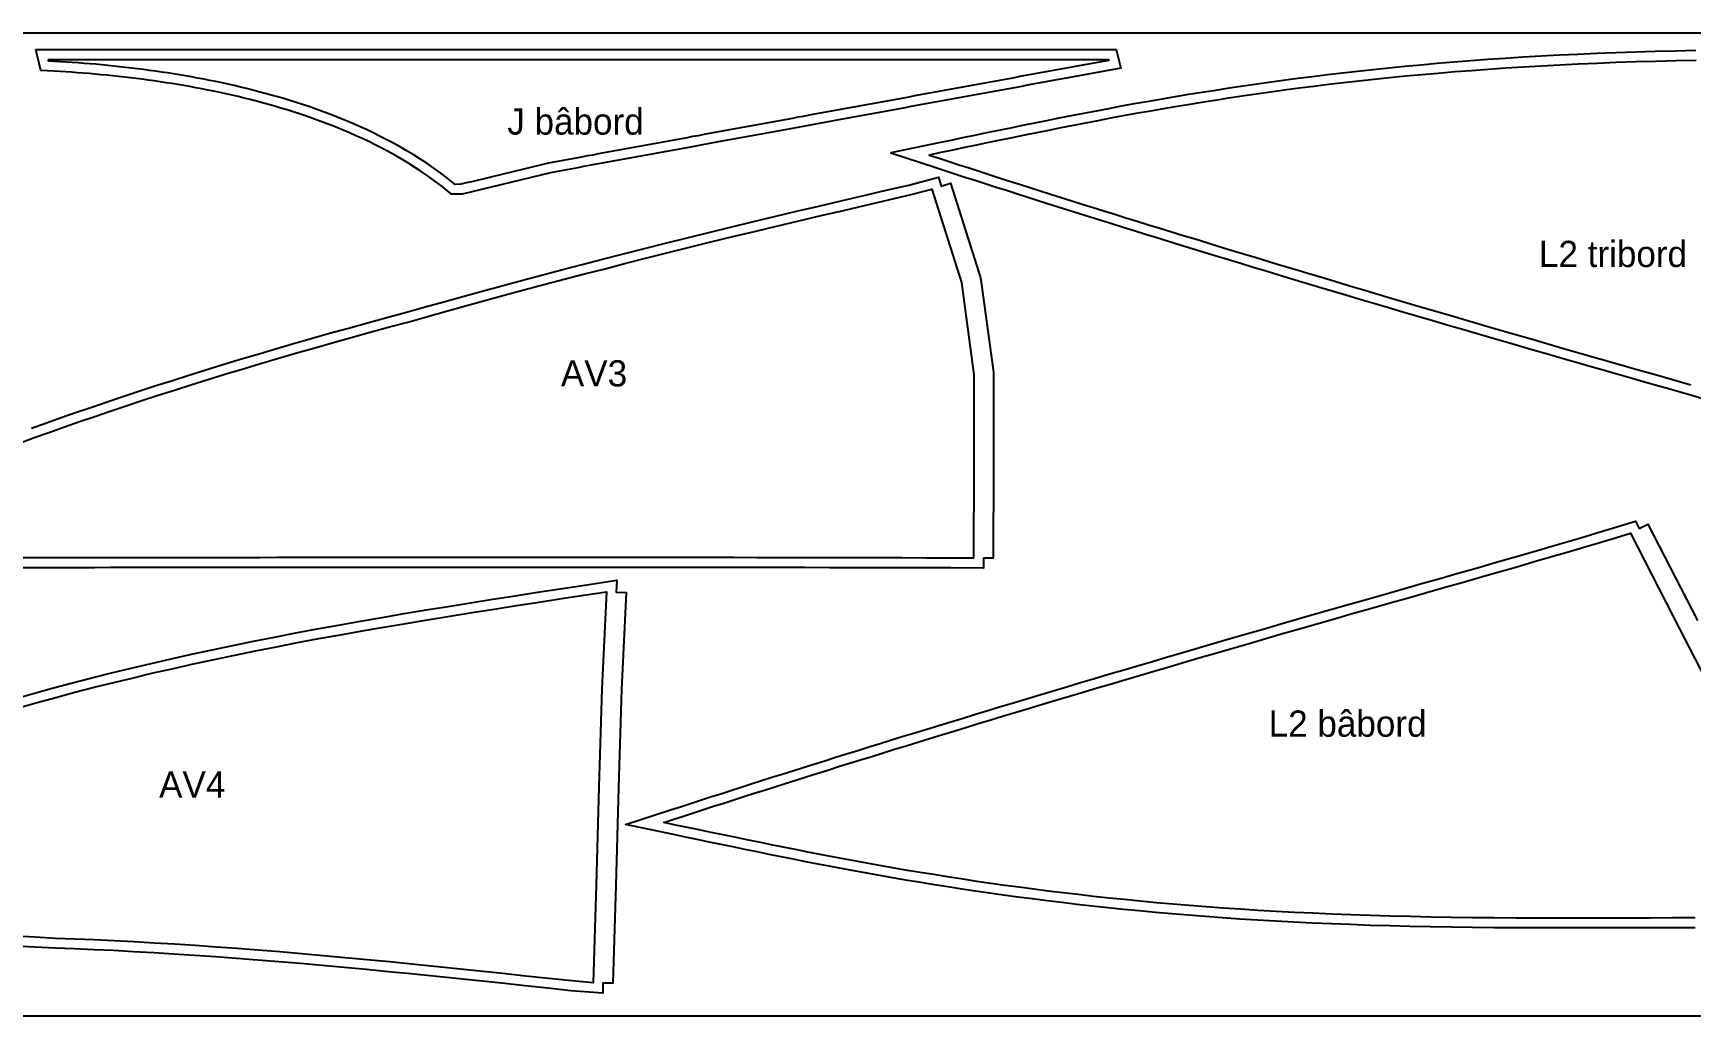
# Model space of a CAD drawing. Header units: millimetres. Extents: x 0 to 12611, y 0 to 1500.
# Drawn here: x 6426 to 8956, y 0 to 1500 of the extents above; entities that cross this region are included whole.
import ezdxf
from ezdxf.enums import TextEntityAlignment as Align

# ---------------------------------------------------------------- set-up
doc = ezdxf.new("R2010")
doc.units = ezdxf.units.MM
for name, color, linetype in [('COUTURE', 5, 'Continuous'), ('DECOUPE', 1, 'Continuous'), ('LAIZE', 8, 'Continuous'), ('REPERES', 3, 'Continuous')]:
    doc.layers.add(name, color=color, linetype=linetype)

msp = doc.modelspace()

# ---------------------------------------------------------------- linework, layer by layer
at = {"layer": 'COUTURE'}
msp.add_lwpolyline([(6449, 1460), (6457.9, 1460), (6466.7, 1460), (6475.6, 1460), (6484.4, 1460), (6493.2, 1460), (6502.1, 1460), (6510.9, 1460), (6519.8, 1460), (6528.6, 1460), (6537.4, 1460), (6546.3, 1460), (6555.1, 1460), (6564, 1460), (6572.8, 1460), (6581.7, 1460), (6590.5, 1460), (6599.3, 1460), (6608.2, 1460), (6617, 1460), (6625.9, 1460), (6634.7, 1460), (6643.5, 1460), (6652.4, 1460), (6661.2, 1460), (6670.1, 1460), (6678.9, 1460), (6687.7, 1460), (6696.6, 1460), (6705.4, 1460), (6714.3, 1460), (6723.1, 1460), (6731.9, 1460), (6740.8, 1460), (6749.6, 1460), (6758.5, 1460), (6767.3, 1460), (6776.2, 1460), (6785, 1460), (6793.8, 1460), (6802.7, 1460), (6811.5, 1460), (6820.4, 1460), (6829.2, 1460), (6838, 1460), (6846.9, 1460), (6855.7, 1460), (6864.6, 1460), (6873.4, 1460), (6882.2, 1460), (6891.1, 1460), (6899.9, 1460), (6908.8, 1460), (6917.6, 1460), (6926.4, 1460), (6935.3, 1460), (6944.1, 1460), (6953, 1460), (6961.8, 1460), (6970.7, 1460), (6979.5, 1460), (6988.3, 1460), (6997.2, 1460), (7006, 1460), (7014.9, 1460), (7023.7, 1460), (7032.5, 1460), (7041.4, 1460), (7050.2, 1460), (7059.1, 1460), (7067.9, 1460), (7076.7, 1460), (7085.6, 1460), (7094.4, 1460), (7103.3, 1460), (7112.1, 1460), (7120.9, 1460), (7129.8, 1460), (7138.6, 1460), (7147.5, 1460), (7156.3, 1460), (7165.2, 1460), (7174, 1460), (7182.8, 1460), (7191.7, 1460), (7200.5, 1460), (7209.4, 1460), (7218.2, 1460), (7227, 1460), (7235.9, 1460), (7244.7, 1460), (7253.6, 1460), (7262.4, 1460), (7271.2, 1460), (7280.1, 1460), (7288.9, 1460), (7297.8, 1460), (7306.6, 1460), (7315.4, 1460), (7324.3, 1460), (7333.1, 1460), (7342, 1460), (7350.8, 1460), (7359.7, 1460), (7368.5, 1460), (7377.3, 1460), (7386.2, 1460), (7395, 1460), (7403.9, 1460), (7412.7, 1460), (7421.5, 1460), (7430.4, 1460), (7439.2, 1460), (7448.1, 1460), (7456.9, 1460), (7465.7, 1460), (7474.6, 1460), (7483.4, 1460), (7492.3, 1460), (7501.1, 1460), (7509.9, 1460), (7518.8, 1460), (7527.6, 1460), (7536.5, 1460), (7545.3, 1460), (7554.2, 1460), (7563, 1460), (7571.8, 1460), (7580.7, 1460), (7589.5, 1460), (7598.4, 1460), (7607.2, 1460), (7616, 1460), (7624.9, 1460), (7633.7, 1460), (7642.6, 1460), (7651.4, 1460), (7660.2, 1460), (7669.1, 1460), (7677.9, 1460), (7686.8, 1460), (7695.6, 1460), (7704.4, 1460), (7713.3, 1460), (7722.1, 1460), (7731, 1460), (7739.8, 1460), (7748.7, 1460), (7757.5, 1460), (7766.3, 1460), (7775.2, 1460), (7784, 1460), (7792.9, 1460), (7801.7, 1460), (7810.5, 1460), (7819.4, 1460), (7828.2, 1460), (7837.1, 1460), (7845.9, 1460), (7854.7, 1460), (7863.6, 1460), (7872.4, 1460), (7881.3, 1460), (7890.1, 1460), (7898.9, 1460), (7907.8, 1460), (7916.6, 1460), (7925.5, 1460), (7934.3, 1460), (7943.2, 1460), (7952, 1460), (7960.8, 1460), (7969.7, 1460), (7978.5, 1460), (7987.4, 1460), (7996.2, 1460), (8005, 1460), (8013.9, 1460), (8022.7, 1460), (8031.6, 1460), (8040.4, 1460), (8049.2, 1460), (8058.1, 1460), (8066.9, 1460), (8067.3, 1458.4), (8058.8, 1456.9), (8050.4, 1455.3), (8041.9, 1453.8), (8033.4, 1452.2), (8025, 1450.7), (8016.5, 1449.1), (8008, 1447.6), (7999.6, 1446), (7991.1, 1444.5), (7982.6, 1442.9), (7974.2, 1441.4), (7965.7, 1439.8), (7957.2, 1438.3), (7948.8, 1436.7), (7940.3, 1435.2), (7931.8, 1433.6), (7923.4, 1432), (7914.9, 1430.5), (7906.4, 1428.9), (7898, 1427.4), (7889.5, 1425.8), (7881, 1424.3), (7872.6, 1422.7), (7864.1, 1421.2), (7855.6, 1419.6), (7847.2, 1418.1), (7838.7, 1416.5), (7830.2, 1415), (7821.8, 1413.4), (7813.3, 1411.9), (7804.8, 1410.3), (7796.4, 1408.8), (7787.9, 1407.2), (7779.4, 1405.6), (7771, 1404.1), (7762.5, 1402.5), (7754, 1401), (7745.6, 1399.4), (7737.1, 1397.9), (7728.6, 1396.3), (7720.2, 1394.8), (7711.7, 1393.2), (7703.2, 1391.7), (7694.7, 1390.1), (7686.3, 1388.6), (7677.8, 1387), (7669.3, 1385.5), (7660.9, 1383.9), (7652.4, 1382.4), (7643.9, 1380.8), (7635.5, 1379.2), (7627, 1377.7), (7618.5, 1376.1), (7610.1, 1374.6), (7601.6, 1373), (7593.1, 1371.5), (7584.7, 1369.9), (7576.2, 1368.4), (7567.7, 1366.8), (7559.3, 1365.3), (7550.8, 1363.7), (7542.3, 1362.2), (7533.9, 1360.6), (7525.4, 1359.1), (7516.9, 1357.5), (7508.5, 1356), (7500, 1354.4), (7491.5, 1352.9), (7483.1, 1351.3), (7474.6, 1349.7), (7466.1, 1348.2), (7457.7, 1346.6), (7449.2, 1345.1), (7440.7, 1343.5), (7432.3, 1342), (7423.8, 1340.4), (7415.3, 1338.9), (7406.9, 1337.3), (7398.4, 1335.8), (7389.9, 1334.2), (7381.5, 1332.7), (7373, 1331.1), (7364.5, 1329.6), (7356.1, 1328), (7347.6, 1326.5), (7339.1, 1324.9), (7330.7, 1323.3), (7322.2, 1321.8), (7313.7, 1320.2), (7305.3, 1318.7), (7296.8, 1317.1), (7288.3, 1315.6), (7279.9, 1314), (7271.4, 1312.5), (7262.9, 1310.9), (7254.5, 1309.4), (7246, 1307.8), (7237.5, 1306.3), (7229.1, 1304.7), (7220.6, 1303.2), (7212.2, 1301.5), (7203.8, 1299.4), (7195.4, 1297.4), (7187.1, 1295.4), (7178.7, 1293.4), (7170.4, 1291.4), (7162, 1289.4), (7153.7, 1287.4), (7145.3, 1285.4), (7137, 1283.4), (7128.6, 1281.3), (7120.2, 1279.3), (7111.9, 1277.3), (7103.5, 1275.3), (7095.2, 1273.3), (7086.8, 1271.3), (7078.5, 1269.3), (7069.7, 1269.1), (7058.7, 1278), (7047.8, 1286.3), (7037.1, 1294), (7026.5, 1301.3), (7016, 1308.2), (7005.6, 1314.8), (6995.3, 1321), (6985, 1326.9), (6974.8, 1332.5), (6964.7, 1337.9), (6954.6, 1343), (6944.6, 1348), (6934.6, 1352.7), (6924.7, 1357.2), (6914.8, 1361.6), (6904.9, 1365.7), (6895.1, 1369.8), (6885.4, 1373.6), (6875.6, 1377.4), (6865.9, 1381), (6856.2, 1384.4), (6846.6, 1387.8), (6837, 1391), (6827.4, 1394.1), (6817.8, 1397.1), (6808.3, 1400), (6798.8, 1402.8), (6789.3, 1405.5), (6779.8, 1408.1), (6770.4, 1410.6), (6760.9, 1413.1), (6751.5, 1415.4), (6742.1, 1417.7), (6732.8, 1419.9), (6723.4, 1422), (6714.1, 1424), (6704.8, 1426), (6695.5, 1427.9), (6686.2, 1429.7), (6676.9, 1431.4), (6667.7, 1433.1), (6658.5, 1434.7), (6649.2, 1436.3), (6640, 1437.8), (6630.9, 1439.3), (6621.7, 1440.6), (6612.5, 1442), (6603.4, 1443.2), (6594.2, 1444.5), (6585.1, 1445.6), (6576, 1446.7), (6566.9, 1447.8), (6557.8, 1448.8), (6548.8, 1449.8), (6539.7, 1450.7), (6530.6, 1451.6), (6521.6, 1452.4), (6512.6, 1453.2), (6503.6, 1453.9), (6494.6, 1454.6), (6485.6, 1455.2), (6476.6, 1455.8), (6467.6, 1456.4), (6458.6, 1456.9), (6449.7, 1457.3)], close=True, dxfattribs=at)
for points in [[(8963.8, 1458.4), (8932.6, 1457.7), (8901.9, 1456.9), (8871.7, 1456), (8842, 1455), (8812.7, 1453.8), (8784, 1452.6), (8755.7, 1451.2), (8727.9, 1449.7), (8700.5, 1448.1), (8673.6, 1446.4), (8647.1, 1444.6), (8621, 1442.7), (8595.3, 1440.7), (8570, 1438.6), (8545, 1436.4), (8520.5, 1434.1), (8496.3, 1431.7), (8472.4, 1429.3), (8448.9, 1426.7), (8425.7, 1424.1), (8402.7, 1421.4), (8380.1, 1418.7), (8357.8, 1415.8), (8335.8, 1412.9), (8314, 1409.9), (8292.5, 1406.9), (8271.2, 1403.8), (8250.1, 1400.6), (8229.3, 1397.4), (8208.7, 1394.2), (8188.3, 1390.8), (8168.1, 1387.5), (8148.1, 1384.1), (8128.3, 1380.6), (8108.7, 1377.1), (8089.2, 1373.6), (8070, 1370), (8050.8, 1366.4), (8031.8, 1362.7), (8013, 1359.1), (7994.2, 1355.4), (7975.6, 1351.6), (7957, 1347.9), (7938.6, 1344.2), (7920.2, 1340.4), (7901.9, 1336.6), (7883.7, 1332.9), (7865.5, 1329.1), (7847.4, 1325.3), (7829.3, 1321.5), (7811.2, 1317.8), (7793.2, 1314), (7808.4, 1309.1), (7823.6, 1304.1), (7838.8, 1299.1), (7854.1, 1294.2), (7869.4, 1289.2), (7884.8, 1284.3), (7900.2, 1279.3), (7915.7, 1274.3), (7931.3, 1269.4), (7947, 1264.4), (7962.8, 1259.4), (7978.6, 1254.3), (7994.6, 1249.3), (8010.8, 1244.2), (8027, 1239.1), (8043.4, 1233.9), (8060, 1228.7), (8076.7, 1223.5), (8093.6, 1218.3), (8110.7, 1213), (8128, 1207.6), (8145.5, 1202.2), (8163.1, 1196.8), (8181, 1191.3), (8199, 1185.8), (8217.2, 1180.2), (8235.7, 1174.5), (8254.3, 1168.9), (8273.2, 1163.1), (8292.4, 1157.3), (8311.7, 1151.5), (8331.3, 1145.5), (8351.2, 1139.5), (8371.3, 1133.5), (8391.8, 1127.4), (8412.5, 1121.2), (8433.5, 1114.9), (8454.8, 1108.5), (8476.4, 1102.1), (8498.4, 1095.6), (8520.6, 1089), (8543.3, 1082.4), (8566.3, 1075.6), (8589.6, 1068.8), (8613.3, 1061.8), (8637.4, 1054.8), (8661.8, 1047.7), (8686.7, 1040.5), (8711.9, 1033.2), (8737.6, 1025.8), (8763.6, 1018.3), (8790, 1010.7), (8816.8, 1003), (8844, 995.2), (8871.7, 987.3), (8899.7, 979.3), (8927.8, 971.3), (8955.9, 963.3)], [(6407.6, 875), (6428.7, 883.1), (6451.1, 891.1), (6473.7, 899.1), (6496.7, 907.1), (6520, 915.1), (6543.6, 923.2), (6567.6, 931.2), (6591.8, 939.2), (6616.4, 947.2), (6641.4, 955.2), (6666.6, 963.3), (6692.3, 971.3), (6718.3, 979.3), (6744.7, 987.3), (6771.5, 995.3), (6798.6, 1003.4), (6826.1, 1011.4), (6854, 1019.4), (6882.3, 1027.4), (6911.1, 1035.5), (6940.2, 1043.5), (6969.7, 1051.5), (6999.6, 1059.5), (7027.9, 1067.6), (7056.6, 1075.6), (7085.7, 1083.7), (7115.1, 1091.8), (7144.8, 1099.9), (7174.9, 1108), (7205.4, 1116.1), (7236.1, 1124.3), (7267.2, 1132.4), (7298.7, 1140.5), (7330.4, 1148.7), (7362.5, 1156.8), (7394.8, 1165), (7427.4, 1173.2), (7460.3, 1181.3), (7493.5, 1189.4), (7526.9, 1197.4), (7560.5, 1205.4), (7594.4, 1213.5), (7628.4, 1221.5), (7662.5, 1229.5), (7696.8, 1237.6), (7731.2, 1245.6), (7765.7, 1253.6), (7797.3, 1261.9), (7842.5, 1119.2), (7861.7, 978.7), (7861.4, 838.7), (7861.2, 698.7), (7826.5, 698.7), (7789, 698.8), (7751.7, 698.9), (7714.4, 699), (7677.4, 699.1), (7640.6, 699.1), (7604, 699.2), (7567.6, 699.3), (7531.4, 699.3), (7495.6, 699.4), (7460, 699.4), (7424.8, 699.5), (7389.9, 699.5), (7355.3, 699.6), (7321.1, 699.6), (7287.2, 699.6), (7253.7, 699.6), (7220.6, 699.6), (7187.9, 699.6), (7155.6, 699.6), (7123.6, 699.6), (7092.1, 699.6), (7061, 699.6), (7030.2, 699.6), (6999.9, 699.5), (6970, 699.5), (6940.5, 699.5), (6911.3, 699.5), (6882.6, 699.4), (6854.3, 699.4), (6826.4, 699.4), (6798.9, 699.4), (6771.7, 699.3), (6744.9, 699.3), (6718.5, 699.3), (6692.5, 699.3), (6666.9, 699.3), (6641.6, 699.2), (6616.6, 699.2), (6592, 699.2), (6567.8, 699.2), (6543.8, 699.2), (6520.2, 699.1), (6496.9, 699.1), (6473.9, 699.1), (6451.2, 699.1), (6428.8, 699.1), (6407.7, 699)], [(8962.2, 149.5), (8927.6, 149.4), (8893.1, 149.3), (8858.6, 149.2), (8824.2, 149.2), (8790, 149.1), (8756, 149.1), (8722.2, 149.2), (8688.6, 149.3), (8655.4, 149.5), (8622.7, 149.8), (8590.5, 150.2), (8558.8, 150.7), (8527.6, 151.4), (8496.9, 152.2), (8466.7, 153.1), (8437, 154.1), (8407.7, 155.3), (8379, 156.5), (8350.7, 157.9), (8322.9, 159.4), (8295.5, 161), (8268.6, 162.7), (8242.1, 164.5), (8216, 166.4), (8190.3, 168.4), (8165, 170.5), (8140, 172.7), (8115.5, 175), (8091.3, 177.4), (8067.4, 179.8), (8043.9, 182.4), (8020.7, 185), (7997.7, 187.7), (7975.1, 190.5), (7952.8, 193.3), (7930.8, 196.2), (7909, 199.2), (7887.5, 202.2), (7866.2, 205.3), (7845.1, 208.5), (7824.3, 211.7), (7803.7, 215), (7783.3, 218.3), (7763.1, 221.6), (7743.1, 225.1), (7723.3, 228.5), (7703.7, 232), (7684.2, 235.6), (7665, 239.1), (7645.8, 242.7), (7626.8, 246.4), (7608, 250.1), (7589.2, 253.8), (7570.6, 257.5), (7552, 261.2), (7533.6, 264.9), (7515.2, 268.7), (7496.9, 272.5), (7478.7, 276.2), (7460.5, 280), (7442.4, 283.8), (7424.3, 287.6), (7406.2, 291.3), (7388.2, 295.1), (7403.4, 300.1), (7418.6, 305), (7433.8, 310), (7449.1, 314.9), (7464.4, 319.9), (7479.8, 324.8), (7495.2, 329.8), (7510.7, 334.8), (7526.3, 339.7), (7542, 344.7), (7557.8, 349.8), (7573.6, 354.8), (7589.6, 359.8), (7605.8, 364.9), (7622, 370), (7638.4, 375.2), (7655, 380.4), (7671.7, 385.6), (7688.6, 390.8), (7705.7, 396.1), (7723, 401.5), (7740.5, 406.9), (7758.1, 412.3), (7776, 417.8), (7794, 423.3), (7812.2, 428.9), (7830.7, 434.6), (7849.3, 440.3), (7868.2, 446), (7887.4, 451.8), (7906.7, 457.7), (7926.3, 463.6), (7946.2, 469.6), (7966.3, 475.6), (7986.8, 481.8), (8007.5, 488), (8028.5, 494.2), (8049.8, 500.6), (8071.4, 507), (8093.4, 513.5), (8115.6, 520.1), (8138.3, 526.8), (8161.3, 533.5), (8184.6, 540.4), (8208.3, 547.3), (8232.4, 554.3), (8256.8, 561.4), (8281.7, 568.6), (8306.9, 576), (8332.6, 583.4), (8358.6, 590.9), (8385, 598.5), (8411.8, 606.1), (8439, 613.9), (8466.7, 621.8), (8494.7, 629.8), (8522.8, 637.8), (8550.9, 645.8), (8578.8, 653.7), (8606.5, 661.7), (8634.1, 669.5), (8661.3, 677.4), (8688.4, 685.1), (8715, 692.8), (8741.3, 700.5), (8767, 708), (8792.2, 715.4), (8816.8, 722.7), (8840.6, 729.9), (8863.6, 737), (8939, 589.9), (9014.6, 443)], [(6403.3, 470.1), (6431.8, 478.2), (6460.6, 486.1), (6489.7, 493.9), (6519.2, 501.5), (6548.9, 508.9), (6578.9, 516.2), (6609.2, 523.4), (6639.8, 530.4), (6670.7, 537.3), (6701.9, 544.1), (6733.4, 550.7), (6765.2, 557.1), (6797.2, 563.5), (6829.5, 569.7), (6862, 575.8), (6894.8, 581.8), (6927.8, 587.7), (6961, 593.4), (6994.4, 599.1), (7027.9, 604.7), (7061.7, 610.2), (7095.6, 615.7), (7129.6, 621), (7163.7, 626.4), (7197.9, 631.7), (7232.2, 636.9), (7266.5, 642.2), (7300.9, 647.4), (7293.8, 499.1), (7289.4, 349.6), (7285, 200.1), (7280.5, 50.6), (7247.9, 53.2), (7212.7, 57), (7177.6, 60.8), (7142.6, 64.6), (7107.7, 68.3), (7072.9, 71.9), (7038.3, 75.5), (7003.9, 78.9), (6969.7, 82.3), (6935.7, 85.6), (6902, 88.7), (6868.4, 91.8), (6835.2, 94.7), (6802.2, 97.5), (6769.5, 100.1), (6737.1, 102.6), (6705, 105), (6673.3, 107.2), (6641.8, 109.2), (6610.7, 111.1), (6579.8, 112.9), (6549.4, 114.5), (6519.2, 115.9), (6489.4, 117.1), (6460, 118.2), (6429.1, 120), (6398.6, 121.6)]]:
    msp.add_lwpolyline(points, dxfattribs=at)
at = {"layer": 'DECOUPE'}
msp.add_lwpolyline([(6430, 1475), (6493.2, 1475), (6502.1, 1475), (6510.9, 1475), (6625.9, 1475), (6634.7, 1475), (6678.9, 1475), (6687.7, 1475), (6723.1, 1475), (6731.9, 1475), (6820.4, 1475), (6829.2, 1475), (6838, 1475), (6864.6, 1475), (6873.4, 1475), (6935.3, 1475), (6944.1, 1475), (7006, 1475), (7014.9, 1475), (7041.4, 1475), (7050.2, 1475), (7059.1, 1475), (7067.9, 1475), (7076.7, 1475), (7147.5, 1475), (7156.3, 1475), (7191.7, 1475), (7200.5, 1475), (7244.7, 1475), (7253.6, 1475), (7280.1, 1475), (7288.9, 1475), (7368.5, 1475), (7377.3, 1475), (7386.2, 1475), (7395, 1475), (7403.9, 1475), (7430.4, 1475), (7439.2, 1475), (7518.8, 1475), (7527.6, 1475), (7554.2, 1475), (7563, 1475), (7624.9, 1475), (7633.7, 1475), (7642.6, 1475), (7651.4, 1475), (7739.8, 1475), (7748.7, 1475), (7828.2, 1475), (7837.1, 1475), (7925.5, 1475), (7934.3, 1475), (8022.7, 1475), (8031.6, 1475), (8078.7, 1475), (8085.6, 1446.6), (8036.1, 1437.5), (8027.7, 1435.9), (8002.3, 1431.3), (7993.8, 1429.7), (7943, 1420.4), (7934.5, 1418.8), (7875.3, 1408), (7866.8, 1406.4), (7849.9, 1403.3), (7841.4, 1401.8), (7765.2, 1387.8), (7756.7, 1386.2), (7714.4, 1378.5), (7705.9, 1376.9), (7672.1, 1370.7), (7663.6, 1369.2), (7587.4, 1355.2), (7578.9, 1353.6), (7562, 1350.5), (7553.5, 1349), (7468.8, 1333.4), (7460.4, 1331.9), (7426.5, 1325.7), (7418, 1324.1), (7401.1, 1321), (7392.6, 1319.5), (7291, 1300.8), (7282.6, 1299.3), (7265.6, 1296.2), (7257.2, 1294.6), (7240.2, 1291.5), (7231.8, 1290), (7223.4, 1288.4), (7215.4, 1286.8), (7080.4, 1254.3), (7064.5, 1254), (7049.4, 1266.2), (7038.9, 1274.2), (7028.5, 1281.8), (7018.2, 1288.9), (7007.9, 1295.6), (6997.8, 1302), (6987.7, 1308), (6977.7, 1313.8), (6967.7, 1319.3), (6957.8, 1324.6), (6947.9, 1329.6), (6938.1, 1334.4), (6928.3, 1339.1), (6918.5, 1343.5), (6908.8, 1347.8), (6899.2, 1351.9), (6889.5, 1355.9), (6879.9, 1359.7), (6870.3, 1363.3), (6860.8, 1366.9), (6851.2, 1370.3), (6841.7, 1373.6), (6832.3, 1376.8), (6822.8, 1379.8), (6813.4, 1382.8), (6804, 1385.6), (6794.6, 1388.4), (6785.2, 1391.1), (6775.9, 1393.6), (6766.6, 1396.1), (6757.2, 1398.5), (6747.9, 1400.8), (6738.7, 1403.1), (6729.4, 1405.2), (6720.2, 1407.3), (6711, 1409.3), (6701.7, 1411.3), (6692.5, 1413.1), (6683.4, 1414.9), (6674.2, 1416.7), (6665, 1418.4), (6655.9, 1420), (6646.8, 1421.5), (6637.7, 1423), (6628.6, 1424.4), (6619.5, 1425.8), (6610.4, 1427.1), (6601.3, 1428.4), (6592.3, 1429.6), (6583.3, 1430.7), (6574.2, 1431.8), (6565.2, 1432.9), (6556.2, 1433.9), (6547.2, 1434.9), (6538.2, 1435.8), (6529.2, 1436.6), (6520.3, 1437.4), (6511.3, 1438.2), (6502.4, 1438.9), (6493.5, 1439.6), (6484.5, 1440.2), (6475.6, 1440.8), (6466.7, 1441.4), (6457.8, 1441.9), (6437.7, 1443)], close=True, dxfattribs=at)
for points in [[(8963.5, 1473.4), (8932.2, 1472.7), (8901.5, 1471.9), (8871.2, 1471), (8841.4, 1470), (8812.1, 1468.8), (8783.3, 1467.5), (8754.9, 1466.2), (8727.1, 1464.7), (8699.6, 1463.1), (8672.6, 1461.4), (8646, 1459.6), (8619.8, 1457.7), (8594.1, 1455.6), (8568.7, 1453.5), (8543.7, 1451.3), (8519, 1449), (8494.8, 1446.7), (8470.8, 1444.2), (8447.2, 1441.6), (8423.9, 1439), (8401, 1436.3), (8378.3, 1433.5), (8355.9, 1430.7), (8333.8, 1427.8), (8311.9, 1424.8), (8290.3, 1421.7), (8269, 1418.6), (8247.9, 1415.5), (8227, 1412.2), (8206.3, 1409), (8185.9, 1405.6), (8165.6, 1402.3), (8145.6, 1398.8), (8125.7, 1395.4), (8106, 1391.9), (8086.5, 1388.3), (8067.2, 1384.7), (8048, 1381.1), (8029, 1377.4), (8010.1, 1373.8), (7991.3, 1370.1), (7972.6, 1366.4), (7954.1, 1362.6), (7935.6, 1358.9), (7917.2, 1355.1), (7898.9, 1351.3), (7880.7, 1347.6), (7862.5, 1343.8), (7844.3, 1340), (7826.2, 1336.2), (7808.2, 1332.5), (7735, 1317.3), (7803.7, 1294.8), (7818.9, 1289.8), (7834.2, 1284.9), (7849.5, 1279.9), (7864.8, 1275), (7880.2, 1270), (7895.6, 1265), (7911.2, 1260.1), (7926.8, 1255.1), (7942.4, 1250.1), (7958.2, 1245.1), (7974.1, 1240), (7990.1, 1235), (8006.2, 1229.9), (8022.5, 1224.8), (8038.9, 1219.6), (8055.5, 1214.4), (8072.2, 1209.2), (8089.2, 1204), (8106.2, 1198.6), (8123.5, 1193.3), (8141, 1187.9), (8158.7, 1182.5), (8176.6, 1177), (8194.6, 1171.4), (8212.9, 1165.8), (8231.3, 1160.2), (8250, 1154.5), (8268.9, 1148.8), (8288, 1143), (8307.4, 1137.1), (8327, 1131.2), (8346.9, 1125.2), (8367, 1119.1), (8387.4, 1113), (8408.2, 1106.8), (8429.2, 1100.5), (8450.5, 1094.2), (8472.1, 1087.7), (8494.1, 1081.2), (8516.4, 1074.6), (8539, 1068), (8562, 1061.2), (8585.4, 1054.4), (8609.1, 1047.4), (8633.2, 1040.4), (8657.6, 1033.3), (8682.5, 1026.1), (8707.8, 1018.7), (8733.4, 1011.3), (8759.4, 1003.8), (8785.9, 996.2), (8812.7, 988.5), (8839.9, 980.8), (8867.5, 972.9), (8895.5, 964.9), (8923.7, 956.9), (8951.8, 948.9), (8979.7, 940.9)], [(6423.5, 897.1), (6446, 905.2), (6468.8, 913.2), (6491.8, 921.3), (6515.2, 929.3), (6538.8, 937.4), (6562.8, 945.4), (6587.1, 953.4), (6611.8, 961.5), (6636.8, 969.5), (6662.1, 977.6), (6687.8, 985.6), (6713.9, 993.6), (6740.4, 1001.7), (6767.2, 1009.7), (6794.4, 1017.8), (6821.9, 1025.8), (6849.9, 1033.8), (6878.3, 1041.9), (6907, 1049.9), (6936.2, 1058), (6965.8, 1066), (6995.6, 1074), (7023.9, 1082), (7052.6, 1090.1), (7081.7, 1098.2), (7111.1, 1106.3), (7140.9, 1114.4), (7171.1, 1122.5), (7201.5, 1130.6), (7232.3, 1138.8), (7263.5, 1146.9), (7294.9, 1155.1), (7326.7, 1163.2), (7358.8, 1171.4), (7391.1, 1179.5), (7423.8, 1187.7), (7456.8, 1195.8), (7490, 1203.9), (7523.4, 1212), (7557.1, 1220), (7590.9, 1228.1), (7624.9, 1236.1), (7659.1, 1244.1), (7693.4, 1252.2), (7727.8, 1260.2), (7762.1, 1268.1), (7807.3, 1280), (7811.6, 1266.4), (7825.9, 1270.9), (7869, 1134.7), (7871.1, 1128.3), (7871.7, 1125.8), (7872.2, 1123.3), (7891.4, 982.7), (7891.7, 978.6), (7891.4, 838.6), (7891.2, 698.6), (7876.2, 698.6), (7876.1, 683.6), (7826.5, 683.7), (7789, 683.8), (7751.6, 683.9), (7714.4, 684), (7677.4, 684.1), (7640.5, 684.1), (7603.9, 684.2), (7567.5, 684.3), (7531.4, 684.3), (7495.6, 684.4), (7460, 684.4), (7424.8, 684.5), (7389.9, 684.5), (7355.3, 684.6), (7321.1, 684.6), (7287.2, 684.6), (7253.7, 684.6), (7220.6, 684.6), (7187.9, 684.6), (7155.6, 684.6), (7123.6, 684.6), (7092.1, 684.6), (7061, 684.6), (7030.2, 684.6), (6999.9, 684.5), (6970, 684.5), (6940.5, 684.5), (6911.4, 684.5), (6882.6, 684.4), (6854.3, 684.4), (6826.4, 684.4), (6798.9, 684.4), (6771.7, 684.3), (6744.9, 684.3), (6718.6, 684.3), (6692.5, 684.3), (6666.9, 684.3), (6641.6, 684.2), (6616.6, 684.2), (6592, 684.2), (6567.8, 684.2), (6543.8, 684.2), (6520.2, 684.1), (6496.9, 684.1), (6473.9, 684.1), (6451.2, 684.1), (6428.8, 684.1), (6407.7, 684)], [(8962.2, 134.5), (8927.7, 134.4), (8893.1, 134.3), (8858.6, 134.2), (8824.3, 134.2), (8790, 134.1), (8756, 134.1), (8722.1, 134.2), (8688.5, 134.3), (8655.3, 134.5), (8622.5, 134.8), (8590.2, 135.2), (8558.5, 135.7), (8527.2, 136.4), (8496.5, 137.2), (8466.2, 138.1), (8436.4, 139.2), (8407.1, 140.3), (8378.3, 141.6), (8349.9, 142.9), (8322.1, 144.4), (8294.6, 146), (8267.6, 147.7), (8241, 149.5), (8214.8, 151.5), (8189.1, 153.5), (8163.7, 155.6), (8138.7, 157.8), (8114, 160.1), (8089.8, 162.5), (8065.8, 164.9), (8042.2, 167.5), (8018.9, 170.1), (7996, 172.8), (7973.3, 175.6), (7950.9, 178.4), (7928.8, 181.3), (7906.9, 184.3), (7885.3, 187.4), (7864, 190.5), (7842.9, 193.6), (7822, 196.9), (7801.3, 200.1), (7780.9, 203.5), (7760.6, 206.8), (7740.6, 210.3), (7720.7, 213.7), (7701, 217.3), (7681.5, 220.8), (7662.2, 224.4), (7643, 228), (7624, 231.7), (7605.1, 235.3), (7586.3, 239), (7567.6, 242.8), (7549.1, 246.5), (7530.6, 250.2), (7512.2, 254), (7493.9, 257.8), (7475.7, 261.6), (7457.5, 265.3), (7439.3, 269.1), (7421.2, 272.9), (7403.2, 276.6), (7330, 291.9), (7398.7, 314.3), (7413.9, 319.3), (7429.2, 324.2), (7444.5, 329.2), (7459.8, 334.2), (7475.2, 339.1), (7490.6, 344.1), (7506.2, 349.1), (7521.8, 354), (7537.4, 359), (7553.2, 364.1), (7569.1, 369.1), (7585.1, 374.1), (7601.2, 379.2), (7617.5, 384.3), (7633.9, 389.5), (7650.5, 394.7), (7667.2, 399.9), (7684.2, 405.2), (7701.2, 410.5), (7718.5, 415.8), (7736, 421.2), (7753.7, 426.7), (7771.6, 432.2), (7789.6, 437.7), (7807.9, 443.3), (7826.3, 448.9), (7845, 454.6), (7863.9, 460.3), (7883, 466.2), (7902.4, 472), (7922, 477.9), (7941.9, 483.9), (7962, 490), (7982.4, 496.1), (8003.2, 502.3), (8024.2, 508.6), (8045.5, 514.9), (8067.1, 521.4), (8089.1, 527.9), (8111.4, 534.5), (8134, 541.1), (8157, 547.9), (8180.4, 554.8), (8204.1, 561.7), (8228.2, 568.7), (8252.6, 575.8), (8277.5, 583.1), (8302.8, 590.4), (8328.4, 597.8), (8354.4, 605.3), (8380.9, 612.9), (8407.7, 620.6), (8434.9, 628.4), (8462.5, 636.2), (8490.5, 644.2), (8518.7, 652.2), (8546.8, 660.2), (8574.7, 668.2), (8602.4, 676.1), (8629.9, 684), (8657.2, 691.8), (8684.2, 699.6), (8710.8, 707.3), (8737.1, 714.9), (8762.8, 722.4), (8788, 729.8), (8812.5, 737.1), (8836.3, 744.3), (8871.2, 755), (8876.9, 743.8), (8890.3, 750.7), (8965.7, 603.6)], [(6399.2, 484.6), (6427.8, 492.6), (6456.7, 500.6), (6485.9, 508.4), (6515.5, 516), (6545.3, 523.5), (6575.4, 530.8), (6605.8, 538), (6636.5, 545.1), (6667.5, 552), (6698.8, 558.7), (6730.4, 565.4), (6762.2, 571.8), (6794.3, 578.2), (6826.7, 584.4), (6859.3, 590.5), (6892.1, 596.5), (6925.2, 602.4), (6958.4, 608.2), (6991.9, 613.9), (7025.5, 619.5), (7059.3, 625), (7093.2, 630.5), (7127.3, 635.9), (7161.4, 641.2), (7195.6, 646.5), (7229.9, 651.8), (7264.3, 657), (7316.7, 665), (7315.8, 646.7), (7330.8, 646), (7323.8, 498), (7319.4, 348.7), (7314.9, 199.2), (7310.5, 49.7), (7295.5, 50.1), (7295.1, 34.4), (7246.5, 38.2), (7211.1, 42.1), (7176, 45.9), (7141, 49.7), (7106.1, 53.4), (7071.4, 57), (7036.8, 60.5), (7002.4, 64), (6968.3, 67.4), (6934.3, 70.6), (6900.6, 73.8), (6867.1, 76.8), (6833.9, 79.7), (6801, 82.5), (6768.3, 85.2), (6736, 87.7), (6704, 90), (6672.2, 92.2), (6640.8, 94.3), (6609.8, 96.2), (6579, 97.9), (6548.6, 99.5), (6518.6, 100.9), (6488.9, 102.1), (6459.3, 103.2), (6428.3, 105), (6397.8, 106.6)]]:
    msp.add_lwpolyline(points, dxfattribs=at)
at = {"layer": 'LAIZE'}
msp.add_lwpolyline([(0, 0), (12611.3, 0), (12611.3, 1500), (0, 1500)], close=True, dxfattribs=at)

# ---------------------------------------------------------------- texts
at = {"layer": 'REPERES'}
for s, p in [('J bâbord', (7253.5, 1365.1)), ('L2 tribord', (8836.9, 1163)), ('AV3', (7281.8, 980.7)), ('L2 bâbord', (8431.9, 446.1)), ('AV4', (6668.6, 353))]:
    msp.add_text(s, height=40, dxfattribs=at).set_placement(p, align=Align.MIDDLE_CENTER)

doc.saveas('drawing.dxf')
